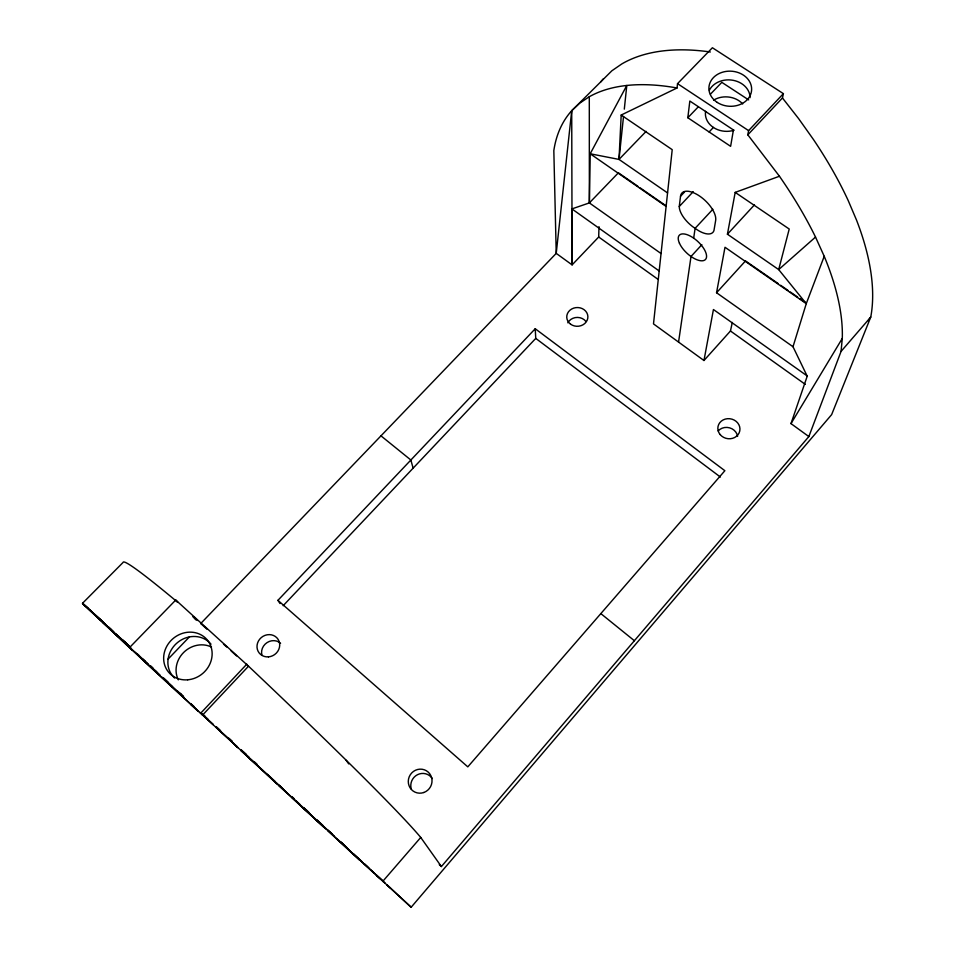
<?xml version="1.0" encoding="UTF-8"?>
<svg xmlns="http://www.w3.org/2000/svg" width="955" height="955" viewBox="0 0 955 955"><rect width="100%" height="100%" fill="white"/><g stroke="black" fill="none" stroke-linecap="round" stroke-linejoin="round"><path stroke-width="1.43" d="M661.051 253.541L589.366 202.914L590.19 153.779L626.79 85.472L624.307 109.133M710.341 51.988A313.515 152.776 41 0 0 621.848 63.913L611.892 70.766L571.723 110.684A316.284 144.778 41.3 0 0 553.828 150.58L556.228 253.362L572.105 264.881L598.69 237.007L598.988 226.681M667.557 192.91L619.007 159.413L621.192 115.042L677.059 87.979L677.525 83.646L712.394 47.75L783.398 93.65L782.455 97.971L747.813 134.834L779.447 176.245A300.491 134.094 44.2 0 1 815.522 237.067L824.225 256.298A300.491 134.094 44.2 0 1 842.286 338.428L841.057 351.416L808.849 436.566L441.389 866.555L439.276 864.633M666.113 206.423L590.19 153.779L619.007 159.413L623.52 116.534M677.059 87.979A316.284 144.778 41.3 0 0 589.295 96.73L579.769 103.128L571.723 110.684L556.228 253.362L200.717 623.543M687.827 117.74L689.832 101.039L733.428 129.964L730.623 146.33L687.827 117.74L698.117 107.02M693.676 238.153L695.109 228.329A20.437 9.478 43.2 0 1 679.268 206.507L680.521 196.276L684.556 191.991M678.563 342.093L691.014 256.489L701.865 244.683M621.192 115.042L672.213 149.66L653.495 323.9L703.966 360.513L713.433 309.527L807.393 376.079M793.008 346.737L716.548 292.743L725 247.273L806.271 303.642L793.008 346.737L807.214 376.198L790.991 423.614L808.849 436.566M824.225 256.298L806.271 303.642L778.695 269.597L727.424 234.214L735.195 192.385L779.447 176.245M747.813 134.834L748.601 130.632L783.398 93.65M703.966 360.513L730.456 330.991L732.294 322.444M572.009 208.739L572.105 264.881L571.723 110.684M790.991 423.614L842.286 338.428M868.202 320.701L870.745 317.084A297.996 141.424 44.3 0 0 856.504 220.044L848.231 200.61A297.996 141.424 44.3 0 0 813.374 139.406L798.619 118.623L782.455 97.971M441.389 866.555L420.737 837.451A335.527 11.579 42.9 0 0 248.515 666.196L175.744 600.027L129.474 647.645L411.151 907.25L831.638 414.625L870.745 317.084L841.057 351.416M382.621 881.525L420.737 837.451M716.548 292.743L745.509 260.918L778.23 283.611M727.424 234.214L754.474 204.836M712.848 209.264L695.109 228.329A20.449 9.49 43.2 0 0 713.97 230.489L715.653 220.474A22.192 10.421 43.3 0 0 699.848 196.241A22.192 10.421 43.3 0 0 680.521 196.276M679.268 206.507L693.235 191.645M202.376 715.283L248.515 666.196M200.419 713.492L246.808 664.167M283.169 605.697L535.755 338.392L535.23 328.747L724.869 470.708L467.807 766.865L277.929 600.337L535.23 328.747M709.111 131.957L713.397 127.457A20.819 17.238 3.5 0 0 734.097 130.214M168.02 659.177L189.388 636.925M710.484 94.139L721.813 82.345L748.684 99.905M659.177 270.957L571.902 208.906L589.366 202.914L618.41 172.795L637.845 186.261M619.007 159.413L646.141 131.36M815.522 237.067L778.695 269.597L789.224 229.033L735.195 192.385M677.525 83.646L748.601 130.632M640.268 187.944L665.766 205.623M780.653 285.294L787.923 290.332M790.346 292.015L797.616 297.065M800.039 298.736L806.104 302.938M598.69 237.007L658.174 279.433M730.456 330.991L805.304 384.376M535.755 338.392L720.392 477.046M380.973 435.85L410.865 460.012L413.121 468.177M600.826 613.599L634.383 640.721M197.339 620.475L192.982 616.548L195.823 619.819M200.61 623.436L207.14 629.333M223.494 644.088L226.765 647.036M231.122 650.976L236.565 655.894M311.366 815.224L298.354 803.394L325.679 828.749M316.785 820.154L318.946 822.124M129.474 647.645L131.766 649.734A359.02 0.776 42.9 0 1 95.345 614.96L104.059 622.947M142.773 659.989L198.533 711.559L190.714 704.432M176.973 691.086L183.396 696.959M190.881 703.799L194.092 706.736L190.833 703.716M241.114 749.723L246.366 754.522M241.054 750.511L262.673 770.375M103.128 622.206L82.488 603.321L123.088 562.435A355.415 12.737 42.7 0 1 177.773 602.342L175.744 600.027M108.56 627.184L110.732 629.166M116.164 634.132L119.423 637.116M122.682 640.101L127.027 644.076M113.657 631.935L108.213 626.958L113.597 631.947M131.766 649.734L103.188 622.66L120.318 638.358L106.327 625.513M168.51 682.837L172.807 686.776M177.105 690.704L181.402 694.643M277.905 784.306L283.408 789.308L279.206 785.332M90.056 610.269L104.107 623.161M108.44 627.125L111.675 630.109M117.083 635.063L120.33 638.036M122.491 640.017L128.973 645.974L120.187 637.928L130.835 647.932M91.071 611.2L105.002 623.997M88.075 608.753L103.104 622.553M202.794 714.519L208.154 719.449M202.806 714.865L207.438 719.139M276.974 783.446L241.46 750.642M216.57 727.221L219.65 730.074M228.961 738.681L232.065 741.546M216.296 727.555L237.138 746.726L216.176 727.197M254.746 762.138L256.931 764.167M291.932 796.649L294.128 798.678M306.161 809.84L309.432 812.884M328.031 830.134L332.412 834.192M341.162 842.31L346.629 847.383M358.662 858.545L361.933 861.589M364.13 863.618L369.597 868.692M376.163 874.78L384.913 882.898M387.097 884.927L411.151 907.25M228.878 738.203L232.125 741.211M304.275 808.157L307.558 811.201M317.394 820.321L322.85 825.395M340.338 841.618L344.707 845.664M353.445 853.782L360.011 859.858M364.38 863.917L367.651 866.961M370.934 870.005L382.955 881.155M387.324 885.201L390.607 888.246M150.663 665.957L152.848 667.987M163.759 678.11L168.116 682.157M180.256 693.342L183.396 696.326M203.164 714.603L205.349 716.62M216.26 726.743L220.629 730.79M242.892 751.573L249.291 757.506M254.639 762.472L256.823 764.501M296.563 801.245L299.81 804.265M304.144 808.288L308.477 812.299M317.144 820.345L334.202 836.246M337.724 839.445L350.545 851.418M352.729 853.436L373.429 872.655M376.724 875.616L379.971 878.636M137.293 653.936L139.442 655.93M142.677 658.926L148.061 663.928M150.21 665.922L156.68 671.926M228.758 738.872L234.011 743.742M327.863 830.778L359.558 860.192M135.419 652.289L145.196 661.361M150.627 666.399L152.8 668.416M154.973 670.434L160.404 675.483M163.675 678.504L168.02 682.538M173.452 687.576L184.315 697.663M213.359 724.833L200.478 712.872M266.994 774.386L287.491 793.402M291.8 797.413L312.309 816.429M314.458 818.435L324.175 827.448L279.111 785.929M103.188 622.66L118.384 636.782M122.729 640.805L134.679 651.895M136.852 653.912L158.578 674.075M161.837 677.095L172.7 687.182M241.066 750.63L276.926 783.912M267.591 774.493L275.004 781.405M212.989 724.224L200.443 712.526M346.152 760.276L348.706 763.904M277.929 600.337L280.042 603.56M589.295 96.73L589.366 202.914M713.433 127.481A20.819 17.238 3.5 0 1 705.59 111.305M713.636 100.12A20.819 17.238 3.5 0 1 742.692 103.916M600.623 82.035A313.515 152.776 41 0 1 603.417 78.764M178.322 679.841A24.412 22.275 -41 0 1 183.706 652.408A24.412 22.275 -41 0 1 211.485 647.048M718.172 430.944A10.935 9.908 11.2 0 1 729.644 427.852A10.935 9.908 11.2 0 1 737.594 436.423M567.831 322.814A10.433 9.275 -1.3 0 1 585.809 321.31M261.957 655.297A11.496 10.684 -37.9 0 1 267.078 642.584A11.496 10.684 -37.9 0 1 280.591 643.24M411.319 789.14A11.961 11.603 -58.1 0 1 432.293 778.54M709.386 90.152A21.189 17.453 3.3 0 1 733.094 80.304A21.189 17.453 3.3 0 1 750.069 97.697M174.61 678.05A24.914 22.681 -40.5 0 1 176.269 643.646A24.914 22.681 -40.5 0 1 211.007 644.171M237.795 747.55L234.548 744.578L237.807 747.61M127.815 645.222L122.455 640.327L127.815 645.222M87.896 608.275L82.488 603.321L87.848 608.24M679.447 243.25A17.835 7.986 42.8 0 0 703.847 260.512A17.835 7.986 42.8 0 0 693.891 238.296A17.835 7.986 42.8 0 0 679.447 243.25M720.118 434.525A11.09 10.016 11 0 0 739.11 432.925A11.09 10.016 11 0 0 727.471 418.696A11.09 10.016 11 0 0 720.118 434.525M570.541 324.151A10.577 9.383 -1.3 0 0 587.731 318.457A10.577 9.383 -1.3 0 0 573.657 308.131A10.577 9.383 -1.3 0 0 570.541 324.151M268.474 656.861A11.663 10.815 -37.5 0 0 278.132 639.408A11.663 10.815 -37.5 0 0 258.459 641.008A11.663 10.815 -37.5 0 0 268.474 656.861M423.793 792.507A12.14 11.77 -57 0 0 428.127 772.022A12.14 11.77 -57 0 0 408.549 778.958A12.14 11.77 -57 0 0 423.793 792.507M717.301 102.448A21.38 17.56 3.3 0 0 751.466 91.37A21.38 17.56 3.3 0 0 722.052 72.353A21.38 17.56 3.3 0 0 717.301 102.448M187.705 679.805A25.176 22.884 -40.3 0 0 208.99 642.357A25.176 22.884 -40.3 0 0 166.994 645.902A25.176 22.884 -40.3 0 0 187.705 679.805"/></g></svg>
